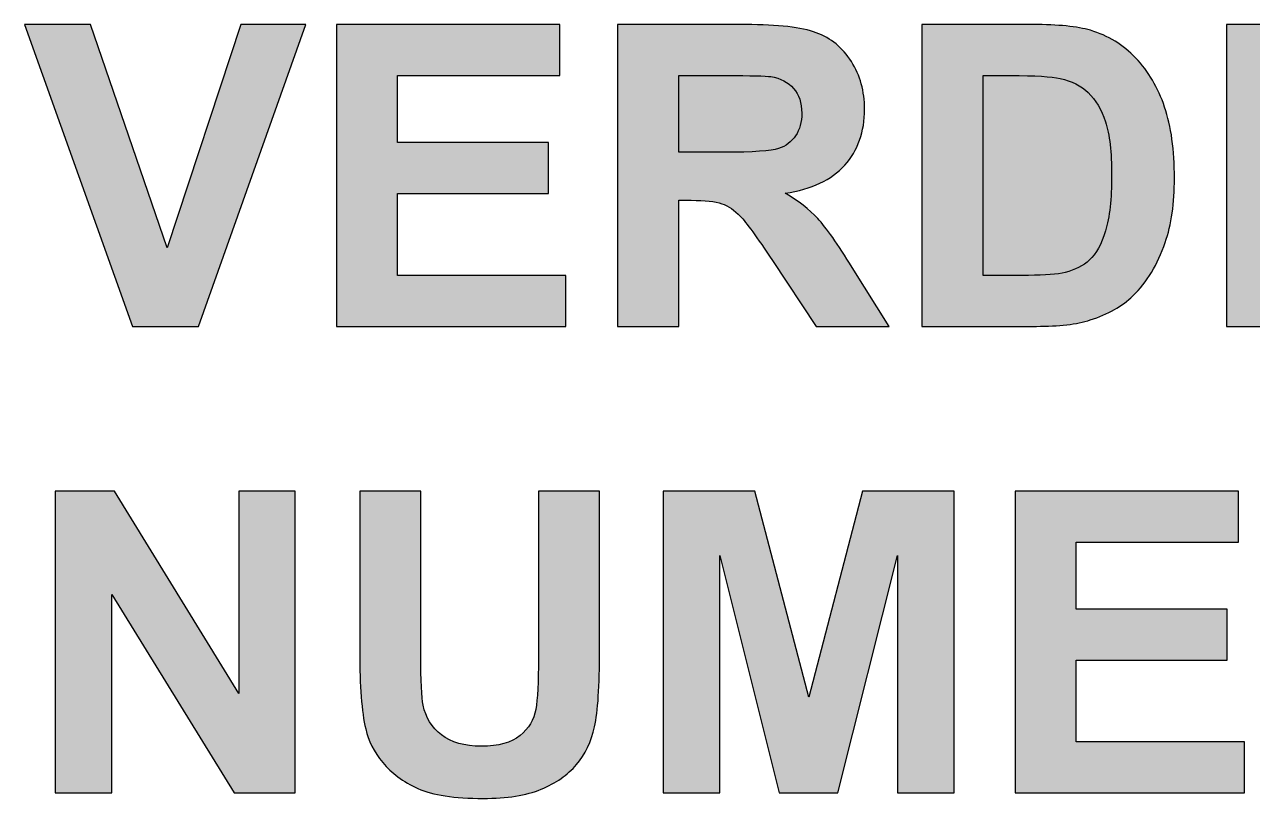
# Model space of a CAD drawing. Header units: centimetres. Extents: x -191 to 212, y -234 to 239.
# Drawn here: x -144.2 to -62, y 123.6 to 175.5 of the extents above; entities that cross this region are included whole.
import ezdxf

# ---------------------------------------------------------------- set-up
doc = ezdxf.new("R2010")
doc.units = ezdxf.units.CM
doc.header["$MEASUREMENT"] = 0
doc.layers.add('Capa 1', color=7, linetype='Continuous')

msp = doc.modelspace()

# ---------------------------------------------------------------- hatches: boundary and pattern name
at = {"layer": 'Capa 1', "true_color": 0x00a859}
h = msp.add_hatch(color=114, dxfattribs=at)
edge = h.paths.add_edge_path()
edge.add_spline(control_points=[(-136.94044, 155.2525), (-136.94044, 155.2525), (-144.17003, 175.45961), (-144.17003, 175.45961), (-144.17003, 175.45961), (-139.74855, 175.45961), (-139.74855, 175.45961), (-139.74855, 175.45961), (-134.61681, 160.50183), (-134.61681, 160.50183), (-134.61681, 160.50183), (-129.69203, 175.45961), (-129.69203, 175.45961), (-129.69203, 175.45961), (-125.34581, 175.45961), (-125.34581, 175.45961), (-125.34581, 175.45961), (-132.53307, 155.2525), (-132.53307, 155.2525), (-132.53307, 155.2525), (-136.94044, 155.2525), (-136.94044, 155.2525)], knot_values=[0, 0, 0, 0, 0.14285714, 0.14285714, 0.14285714, 0.28571429, 0.28571429, 0.28571429, 0.42857143, 0.42857143, 0.42857143, 0.57142857, 0.57142857, 0.57142857, 0.71428571, 0.71428571, 0.71428571, 0.85714286, 0.85714286, 0.85714286, 1, 1, 1, 1], degree=3, periodic=1)
h = msp.add_hatch(color=114, dxfattribs=at)
edge = h.paths.add_edge_path()
edge.add_spline(control_points=[(-123.28559, 155.2525), (-123.28559, 155.2525), (-123.28559, 175.45961), (-123.28559, 175.45961), (-123.28559, 175.45961), (-108.32781, 175.45961), (-108.32781, 175.45961), (-108.32781, 175.45961), (-108.32781, 172.04472), (-108.32781, 172.04472), (-108.32781, 172.04472), (-119.19337, 172.04472), (-119.19337, 172.04472), (-119.19337, 172.04472), (-119.19337, 167.55739), (-119.19337, 167.55739), (-119.19337, 167.55739), (-109.08981, 167.55739), (-109.08981, 167.55739), (-109.08981, 167.55739), (-109.08981, 164.1425), (-109.08981, 164.1425), (-109.08981, 164.1425), (-119.19337, 164.1425), (-119.19337, 164.1425), (-119.19337, 164.1425), (-119.19337, 158.66739), (-119.19337, 158.66739), (-119.19337, 158.66739), (-107.9327, 158.66739), (-107.9327, 158.66739), (-107.9327, 158.66739), (-107.9327, 155.2525), (-107.9327, 155.2525), (-107.9327, 155.2525), (-123.28559, 155.2525), (-123.28559, 155.2525)], knot_values=[0, 0, 0, 0, 0.08333333, 0.08333333, 0.08333333, 0.16666667, 0.16666667, 0.16666667, 0.25, 0.25, 0.25, 0.33333333, 0.33333333, 0.33333333, 0.41666667, 0.41666667, 0.41666667, 0.5, 0.5, 0.5, 0.58333333, 0.58333333, 0.58333333, 0.66666667, 0.66666667, 0.66666667, 0.75, 0.75, 0.75, 0.83333333, 0.83333333, 0.83333333, 0.91666667, 0.91666667, 0.91666667, 1, 1, 1, 1], degree=3, periodic=1)
h = msp.add_hatch(color=114, dxfattribs=at)
edge = h.paths.add_edge_path()
edge.add_spline(control_points=[(-104.46137, 155.2525), (-104.46137, 155.2525), (-104.46137, 175.45961), (-104.46137, 175.45961), (-104.46137, 175.45961), (-95.8677, 175.45961), (-95.8677, 175.45961), (-93.7087, 175.45961), (-92.13767, 175.27616), (-91.1593, 174.91398), (-90.17622, 174.55179), (-89.39541, 173.90739), (-88.80744, 172.98076), (-88.21948, 172.04942), (-87.92315, 170.99109), (-87.92315, 169.79635), (-87.92315, 168.27705), (-88.3653, 167.02587), (-89.2543, 166.03809), (-90.1433, 165.05031), (-91.46974, 164.42942), (-93.23833, 164.17072), (-92.35874, 163.65802), (-91.63437, 163.09357), (-91.06522, 162.47739), (-90.49137, 161.8612), (-89.71996, 160.76524), (-88.751, 159.1942), (-88.751, 159.1942), (-86.28626, 155.2525), (-86.28626, 155.2525), (-86.28626, 155.2525), (-91.164, 155.2525), (-91.164, 155.2525), (-91.164, 155.2525), (-94.0897, 159.66457), (-94.0897, 159.66457), (-95.13863, 161.23091), (-95.8583, 162.21868), (-96.2487, 162.62791), (-96.63441, 163.03242), (-97.04363, 163.31465), (-97.47637, 163.46517), (-97.91381, 163.61568), (-98.60055, 163.69094), (-99.54129, 163.69094), (-99.54129, 163.69094), (-100.36915, 163.69094), (-100.36915, 163.69094), (-100.36915, 163.69094), (-100.36915, 155.2525), (-100.36915, 155.2525), (-100.36915, 155.2525), (-104.46137, 155.2525), (-104.46137, 155.2525)], knot_values=[0, 0, 0, 0, 0.05555556, 0.05555556, 0.05555556, 0.11111111, 0.11111111, 0.11111111, 0.16666667, 0.16666667, 0.16666667, 0.22222222, 0.22222222, 0.22222222, 0.27777778, 0.27777778, 0.27777778, 0.33333333, 0.33333333, 0.33333333, 0.38888889, 0.38888889, 0.38888889, 0.44444444, 0.44444444, 0.44444444, 0.5, 0.5, 0.5, 0.55555556, 0.55555556, 0.55555556, 0.61111111, 0.61111111, 0.61111111, 0.66666667, 0.66666667, 0.66666667, 0.72222222, 0.72222222, 0.72222222, 0.77777778, 0.77777778, 0.77777778, 0.83333333, 0.83333333, 0.83333333, 0.88888889, 0.88888889, 0.88888889, 0.94444444, 0.94444444, 0.94444444, 1, 1, 1, 1], degree=3, periodic=1)
h = msp.add_hatch(color=114, dxfattribs=at)
edge = h.paths.add_edge_path()
edge.add_spline(control_points=[(-84.08022, 175.45961), (-84.08022, 175.45961), (-76.63896, 175.45961), (-76.63896, 175.45961), (-74.95974, 175.45961), (-73.68033, 175.33261), (-72.80074, 175.0739), (-71.62011, 174.72583), (-70.60411, 174.10494), (-69.76215, 173.21124), (-68.91548, 172.32224), (-68.27578, 171.23098), (-67.83363, 169.93746), (-67.39618, 168.64865), (-67.17511, 167.05409), (-67.17511, 165.1632), (-67.17511, 163.49809), (-67.38207, 162.06817), (-67.796, 160.86402), (-68.29929, 159.39176), (-69.01896, 158.20172), (-69.955, 157.29391), (-70.66055, 156.60246), (-71.6154, 156.06624), (-72.81485, 155.68054), (-73.71326, 155.39361), (-74.9127, 155.2525), (-76.41789, 155.2525), (-76.41789, 155.2525), (-84.08022, 155.2525), (-84.08022, 155.2525), (-84.08022, 155.2525), (-84.08022, 175.45961), (-84.08022, 175.45961)], knot_values=[0, 0, 0, 0, 0.09090909, 0.09090909, 0.09090909, 0.18181818, 0.18181818, 0.18181818, 0.27272727, 0.27272727, 0.27272727, 0.36363636, 0.36363636, 0.36363636, 0.45454545, 0.45454545, 0.45454545, 0.54545455, 0.54545455, 0.54545455, 0.63636364, 0.63636364, 0.63636364, 0.72727273, 0.72727273, 0.72727273, 0.81818182, 0.81818182, 0.81818182, 0.90909091, 0.90909091, 0.90909091, 1, 1, 1, 1], degree=3, periodic=1)
h = msp.add_hatch(color=114, dxfattribs=at)
edge = h.paths.add_edge_path()
edge.add_spline(control_points=[(-63.69907, 155.2525), (-63.69907, 155.2525), (-63.69907, 175.45961), (-63.69907, 175.45961), (-63.69907, 175.45961), (-48.74129, 175.45961), (-48.74129, 175.45961), (-48.74129, 175.45961), (-48.74129, 172.04472), (-48.74129, 172.04472), (-48.74129, 172.04472), (-59.60685, 172.04472), (-59.60685, 172.04472), (-59.60685, 172.04472), (-59.60685, 167.55739), (-59.60685, 167.55739), (-59.60685, 167.55739), (-49.50329, 167.55739), (-49.50329, 167.55739), (-49.50329, 167.55739), (-49.50329, 164.1425), (-49.50329, 164.1425), (-49.50329, 164.1425), (-59.60685, 164.1425), (-59.60685, 164.1425), (-59.60685, 164.1425), (-59.60685, 158.66739), (-59.60685, 158.66739), (-59.60685, 158.66739), (-48.34618, 158.66739), (-48.34618, 158.66739), (-48.34618, 158.66739), (-48.34618, 155.2525), (-48.34618, 155.2525), (-48.34618, 155.2525), (-63.69907, 155.2525), (-63.69907, 155.2525)], knot_values=[0, 0, 0, 0, 0.08333333, 0.08333333, 0.08333333, 0.16666667, 0.16666667, 0.16666667, 0.25, 0.25, 0.25, 0.33333333, 0.33333333, 0.33333333, 0.41666667, 0.41666667, 0.41666667, 0.5, 0.5, 0.5, 0.58333333, 0.58333333, 0.58333333, 0.66666667, 0.66666667, 0.66666667, 0.75, 0.75, 0.75, 0.83333333, 0.83333333, 0.83333333, 0.91666667, 0.91666667, 0.91666667, 1, 1, 1, 1], degree=3, periodic=1)
h = msp.add_hatch(color=114, dxfattribs=at)
edge = h.paths.add_edge_path()
edge.add_spline(control_points=[(-100.36915, 166.90828), (-100.36915, 166.90828), (-97.34937, 166.90828), (-97.34937, 166.90828), (-95.39263, 166.90828), (-94.17437, 166.99294), (-93.68518, 167.15757), (-93.2007, 167.3222), (-92.815, 167.60913), (-92.54218, 168.01365), (-92.26467, 168.41816), (-92.12826, 168.92616), (-92.12826, 169.53294), (-92.12826, 170.21498), (-92.3117, 170.76061), (-92.67389, 171.18394), (-93.03607, 171.60257), (-93.54878, 171.86598), (-94.2073, 171.97416), (-94.54126, 172.0212), (-95.53374, 172.04472), (-97.18474, 172.04472), (-97.18474, 172.04472), (-100.36915, 172.04472), (-100.36915, 172.04472), (-100.36915, 172.04472), (-100.36915, 166.90828), (-100.36915, 166.90828)], knot_values=[0, 0, 0, 0, 0.11111111, 0.11111111, 0.11111111, 0.22222222, 0.22222222, 0.22222222, 0.33333333, 0.33333333, 0.33333333, 0.44444444, 0.44444444, 0.44444444, 0.55555556, 0.55555556, 0.55555556, 0.66666667, 0.66666667, 0.66666667, 0.77777778, 0.77777778, 0.77777778, 0.88888889, 0.88888889, 0.88888889, 1, 1, 1, 1], degree=3, periodic=1)
h = msp.add_hatch(color=114, dxfattribs=at)
edge = h.paths.add_edge_path()
edge.add_spline(control_points=[(-79.988, 172.04472), (-79.988, 172.04472), (-79.988, 158.66739), (-79.988, 158.66739), (-79.988, 158.66739), (-76.95411, 158.66739), (-76.95411, 158.66739), (-75.82052, 158.66739), (-75.00207, 158.73324), (-74.49877, 158.86024), (-73.83555, 159.02487), (-73.28992, 159.30709), (-72.85718, 159.7022), (-72.41974, 160.09731), (-72.06696, 160.74643), (-71.79415, 161.64954), (-71.51663, 162.55265), (-71.38022, 163.78972), (-71.38022, 165.35135), (-71.38022, 166.91298), (-71.51663, 168.10772), (-71.79415, 168.94498), (-72.06696, 169.78224), (-72.45266, 170.43135), (-72.94655, 170.90172), (-73.44044, 171.36739), (-74.06603, 171.68724), (-74.82803, 171.85187), (-75.39248, 171.97887), (-76.50726, 172.04472), (-78.16296, 172.04472), (-78.16296, 172.04472), (-79.988, 172.04472), (-79.988, 172.04472)], knot_values=[0, 0, 0, 0, 0.09090909, 0.09090909, 0.09090909, 0.18181818, 0.18181818, 0.18181818, 0.27272727, 0.27272727, 0.27272727, 0.36363636, 0.36363636, 0.36363636, 0.45454545, 0.45454545, 0.45454545, 0.54545455, 0.54545455, 0.54545455, 0.63636364, 0.63636364, 0.63636364, 0.72727273, 0.72727273, 0.72727273, 0.81818182, 0.81818182, 0.81818182, 0.90909091, 0.90909091, 0.90909091, 1, 1, 1, 1], degree=3, periodic=1)
h = msp.add_hatch(color=114, dxfattribs=at)
edge = h.paths.add_edge_path()
edge.add_spline(control_points=[(-142.10981, 124.00992), (-142.10981, 124.00992), (-142.10981, 144.21703), (-142.10981, 144.21703), (-142.10981, 144.21703), (-138.14929, 144.21703), (-138.14929, 144.21703), (-138.14929, 144.21703), (-129.83314, 130.67507), (-129.83314, 130.67507), (-129.83314, 130.67507), (-129.83314, 144.21703), (-129.83314, 144.21703), (-129.83314, 144.21703), (-126.05137, 144.21703), (-126.05137, 144.21703), (-126.05137, 144.21703), (-126.05137, 124.00992), (-126.05137, 124.00992), (-126.05137, 124.00992), (-130.13888, 124.00992), (-130.13888, 124.00992), (-130.13888, 124.00992), (-138.32803, 137.29318), (-138.32803, 137.29318), (-138.32803, 137.29318), (-138.32803, 124.00992), (-138.32803, 124.00992), (-138.32803, 124.00992), (-142.10981, 124.00992), (-142.10981, 124.00992)], knot_values=[0, 0, 0, 0, 0.1, 0.1, 0.1, 0.2, 0.2, 0.2, 0.3, 0.3, 0.3, 0.4, 0.4, 0.4, 0.5, 0.5, 0.5, 0.6, 0.6, 0.6, 0.7, 0.7, 0.7, 0.8, 0.8, 0.8, 0.9, 0.9, 0.9, 1, 1, 1, 1], degree=3, periodic=1)
h = msp.add_hatch(color=114, dxfattribs=at)
edge = h.paths.add_edge_path()
edge.add_spline(control_points=[(-121.72866, 144.21703), (-121.72866, 144.21703), (-117.63644, 144.21703), (-117.63644, 144.21703), (-117.63644, 144.21703), (-117.63644, 133.26681), (-117.63644, 133.26681), (-117.63644, 131.52644), (-117.5847, 130.40225), (-117.48592, 129.88955), (-117.31188, 129.0617), (-116.90266, 128.39377), (-116.25355, 127.89518), (-115.59973, 127.39188), (-114.71073, 127.14259), (-113.58184, 127.14259), (-112.43884, 127.14259), (-111.57336, 127.37777), (-110.9901, 127.85285), (-110.40684, 128.32792), (-110.05877, 128.90647), (-109.94118, 129.59792), (-109.82359, 130.28936), (-109.76244, 131.43236), (-109.76244, 133.03162), (-109.76244, 133.03162), (-109.76244, 144.21703), (-109.76244, 144.21703), (-109.76244, 144.21703), (-105.67022, 144.21703), (-105.67022, 144.21703), (-105.67022, 144.21703), (-105.67022, 133.59136), (-105.67022, 133.59136), (-105.67022, 131.16425), (-105.7784, 129.4474), (-105.99947, 128.44551), (-106.22055, 127.44362), (-106.62507, 126.59696), (-107.21773, 125.90551), (-107.8057, 125.21407), (-108.59592, 124.66844), (-109.5837, 124.25922), (-110.57618, 123.84999), (-111.86499, 123.64303), (-113.45955, 123.64303), (-115.38336, 123.64303), (-116.84151, 123.86411), (-117.83399, 124.31096), (-118.82647, 124.75781), (-119.61199, 125.33636), (-120.19055, 126.05133), (-120.7691, 126.76629), (-121.1454, 127.50948), (-121.32884, 128.29499), (-121.59695, 129.4521), (-121.72866, 131.16425), (-121.72866, 133.42673), (-121.72866, 133.42673), (-121.72866, 144.21703), (-121.72866, 144.21703)], knot_values=[0, 0, 0, 0, 0.05, 0.05, 0.05, 0.1, 0.1, 0.1, 0.15, 0.15, 0.15, 0.2, 0.2, 0.2, 0.25, 0.25, 0.25, 0.3, 0.3, 0.3, 0.35, 0.35, 0.35, 0.4, 0.4, 0.4, 0.45, 0.45, 0.45, 0.5, 0.5, 0.5, 0.55, 0.55, 0.55, 0.6, 0.6, 0.6, 0.65, 0.65, 0.65, 0.7, 0.7, 0.7, 0.75, 0.75, 0.75, 0.8, 0.8, 0.8, 0.85, 0.85, 0.85, 0.9, 0.9, 0.9, 0.95, 0.95, 0.95, 1, 1, 1, 1], degree=3, periodic=1)
h = msp.add_hatch(color=114, dxfattribs=at)
edge = h.paths.add_edge_path()
edge.add_spline(control_points=[(-101.40395, 124.00992), (-101.40395, 124.00992), (-101.40395, 144.21703), (-101.40395, 144.21703), (-101.40395, 144.21703), (-95.27503, 144.21703), (-95.27503, 144.21703), (-95.27503, 144.21703), (-91.65318, 130.43518), (-91.65318, 130.43518), (-91.65318, 130.43518), (-88.07366, 144.21703), (-88.07366, 144.21703), (-88.07366, 144.21703), (-81.93062, 144.21703), (-81.93062, 144.21703), (-81.93062, 144.21703), (-81.93062, 124.00992), (-81.93062, 124.00992), (-81.93062, 124.00992), (-85.7124, 124.00992), (-85.7124, 124.00992), (-85.7124, 124.00992), (-85.72651, 139.91784), (-85.72651, 139.91784), (-85.72651, 139.91784), (-89.71055, 124.00992), (-89.71055, 124.00992), (-89.71055, 124.00992), (-93.64284, 124.00992), (-93.64284, 124.00992), (-93.64284, 124.00992), (-97.60806, 139.91784), (-97.60806, 139.91784), (-97.60806, 139.91784), (-97.62218, 124.00992), (-97.62218, 124.00992), (-97.62218, 124.00992), (-101.40395, 124.00992), (-101.40395, 124.00992)], knot_values=[0, 0, 0, 0, 0.07692308, 0.07692308, 0.07692308, 0.15384615, 0.15384615, 0.15384615, 0.23076923, 0.23076923, 0.23076923, 0.30769231, 0.30769231, 0.30769231, 0.38461538, 0.38461538, 0.38461538, 0.46153846, 0.46153846, 0.46153846, 0.53846154, 0.53846154, 0.53846154, 0.61538462, 0.61538462, 0.61538462, 0.69230769, 0.69230769, 0.69230769, 0.76923077, 0.76923077, 0.76923077, 0.84615385, 0.84615385, 0.84615385, 0.92307692, 0.92307692, 0.92307692, 1, 1, 1, 1], degree=3, periodic=1)
h = msp.add_hatch(color=114, dxfattribs=at)
edge = h.paths.add_edge_path()
edge.add_spline(control_points=[(-77.8384, 124.00992), (-77.8384, 124.00992), (-77.8384, 144.21703), (-77.8384, 144.21703), (-77.8384, 144.21703), (-62.88062, 144.21703), (-62.88062, 144.21703), (-62.88062, 144.21703), (-62.88062, 140.80214), (-62.88062, 140.80214), (-62.88062, 140.80214), (-73.74618, 140.80214), (-73.74618, 140.80214), (-73.74618, 140.80214), (-73.74618, 136.31481), (-73.74618, 136.31481), (-73.74618, 136.31481), (-63.64262, 136.31481), (-63.64262, 136.31481), (-63.64262, 136.31481), (-63.64262, 132.89992), (-63.64262, 132.89992), (-63.64262, 132.89992), (-73.74618, 132.89992), (-73.74618, 132.89992), (-73.74618, 132.89992), (-73.74618, 127.42481), (-73.74618, 127.42481), (-73.74618, 127.42481), (-62.48551, 127.42481), (-62.48551, 127.42481), (-62.48551, 127.42481), (-62.48551, 124.00992), (-62.48551, 124.00992), (-62.48551, 124.00992), (-77.8384, 124.00992), (-77.8384, 124.00992)], knot_values=[0, 0, 0, 0, 0.08333333, 0.08333333, 0.08333333, 0.16666667, 0.16666667, 0.16666667, 0.25, 0.25, 0.25, 0.33333333, 0.33333333, 0.33333333, 0.41666667, 0.41666667, 0.41666667, 0.5, 0.5, 0.5, 0.58333333, 0.58333333, 0.58333333, 0.66666667, 0.66666667, 0.66666667, 0.75, 0.75, 0.75, 0.83333333, 0.83333333, 0.83333333, 0.91666667, 0.91666667, 0.91666667, 1, 1, 1, 1], degree=3, periodic=1)

# ---------------------------------------------------------------- linework, layer by layer
at = {"layer": 'Capa 1', "color": 114}
for points, knots in [([(-136.94044, 155.2525), (-136.94044, 155.2525), (-144.17003, 175.45961), (-144.17003, 175.45961), (-144.17003, 175.45961), (-139.74855, 175.45961), (-139.74855, 175.45961), (-139.74855, 175.45961), (-134.61681, 160.50183), (-134.61681, 160.50183), (-134.61681, 160.50183), (-129.69203, 175.45961), (-129.69203, 175.45961), (-129.69203, 175.45961), (-125.34581, 175.45961), (-125.34581, 175.45961), (-125.34581, 175.45961), (-132.53307, 155.2525), (-132.53307, 155.2525), (-132.53307, 155.2525), (-136.94044, 155.2525), (-136.94044, 155.2525)], [0, 0, 0, 0, 0.14285714, 0.14285714, 0.14285714, 0.28571429, 0.28571429, 0.28571429, 0.42857143, 0.42857143, 0.42857143, 0.57142857, 0.57142857, 0.57142857, 0.71428571, 0.71428571, 0.71428571, 0.85714286, 0.85714286, 0.85714286, 1, 1, 1, 1]), ([(-123.28559, 155.2525), (-123.28559, 155.2525), (-123.28559, 175.45961), (-123.28559, 175.45961), (-123.28559, 175.45961), (-108.32781, 175.45961), (-108.32781, 175.45961), (-108.32781, 175.45961), (-108.32781, 172.04472), (-108.32781, 172.04472), (-108.32781, 172.04472), (-119.19337, 172.04472), (-119.19337, 172.04472), (-119.19337, 172.04472), (-119.19337, 167.55739), (-119.19337, 167.55739), (-119.19337, 167.55739), (-109.08981, 167.55739), (-109.08981, 167.55739), (-109.08981, 167.55739), (-109.08981, 164.1425), (-109.08981, 164.1425), (-109.08981, 164.1425), (-119.19337, 164.1425), (-119.19337, 164.1425), (-119.19337, 164.1425), (-119.19337, 158.66739), (-119.19337, 158.66739), (-119.19337, 158.66739), (-107.9327, 158.66739), (-107.9327, 158.66739), (-107.9327, 158.66739), (-107.9327, 155.2525), (-107.9327, 155.2525), (-107.9327, 155.2525), (-123.28559, 155.2525), (-123.28559, 155.2525)], [0, 0, 0, 0, 0.08333333, 0.08333333, 0.08333333, 0.16666667, 0.16666667, 0.16666667, 0.25, 0.25, 0.25, 0.33333333, 0.33333333, 0.33333333, 0.41666667, 0.41666667, 0.41666667, 0.5, 0.5, 0.5, 0.58333333, 0.58333333, 0.58333333, 0.66666667, 0.66666667, 0.66666667, 0.75, 0.75, 0.75, 0.83333333, 0.83333333, 0.83333333, 0.91666667, 0.91666667, 0.91666667, 1, 1, 1, 1]), ([(-104.46137, 155.2525), (-104.46137, 155.2525), (-104.46137, 175.45961), (-104.46137, 175.45961), (-104.46137, 175.45961), (-95.8677, 175.45961), (-95.8677, 175.45961), (-93.7087, 175.45961), (-92.13767, 175.27616), (-91.1593, 174.91398), (-90.17622, 174.55179), (-89.39541, 173.90739), (-88.80744, 172.98076), (-88.21948, 172.04942), (-87.92315, 170.99109), (-87.92315, 169.79635), (-87.92315, 168.27705), (-88.3653, 167.02587), (-89.2543, 166.03809), (-90.1433, 165.05031), (-91.46974, 164.42942), (-93.23833, 164.17072), (-92.35874, 163.65802), (-91.63437, 163.09357), (-91.06522, 162.47739), (-90.49137, 161.8612), (-89.71996, 160.76524), (-88.751, 159.1942), (-88.751, 159.1942), (-86.28626, 155.2525), (-86.28626, 155.2525), (-86.28626, 155.2525), (-91.164, 155.2525), (-91.164, 155.2525), (-91.164, 155.2525), (-94.0897, 159.66457), (-94.0897, 159.66457), (-95.13863, 161.23091), (-95.8583, 162.21868), (-96.2487, 162.62791), (-96.63441, 163.03242), (-97.04363, 163.31465), (-97.47637, 163.46517), (-97.91381, 163.61568), (-98.60055, 163.69094), (-99.54129, 163.69094), (-99.54129, 163.69094), (-100.36915, 163.69094), (-100.36915, 163.69094), (-100.36915, 163.69094), (-100.36915, 155.2525), (-100.36915, 155.2525), (-100.36915, 155.2525), (-104.46137, 155.2525), (-104.46137, 155.2525)], [0, 0, 0, 0, 0.05555556, 0.05555556, 0.05555556, 0.11111111, 0.11111111, 0.11111111, 0.16666667, 0.16666667, 0.16666667, 0.22222222, 0.22222222, 0.22222222, 0.27777778, 0.27777778, 0.27777778, 0.33333333, 0.33333333, 0.33333333, 0.38888889, 0.38888889, 0.38888889, 0.44444444, 0.44444444, 0.44444444, 0.5, 0.5, 0.5, 0.55555556, 0.55555556, 0.55555556, 0.61111111, 0.61111111, 0.61111111, 0.66666667, 0.66666667, 0.66666667, 0.72222222, 0.72222222, 0.72222222, 0.77777778, 0.77777778, 0.77777778, 0.83333333, 0.83333333, 0.83333333, 0.88888889, 0.88888889, 0.88888889, 0.94444444, 0.94444444, 0.94444444, 1, 1, 1, 1]), ([(-84.08022, 175.45961), (-84.08022, 175.45961), (-76.63896, 175.45961), (-76.63896, 175.45961), (-74.95974, 175.45961), (-73.68033, 175.33261), (-72.80074, 175.0739), (-71.62011, 174.72583), (-70.60411, 174.10494), (-69.76215, 173.21124), (-68.91548, 172.32224), (-68.27578, 171.23098), (-67.83363, 169.93746), (-67.39618, 168.64865), (-67.17511, 167.05409), (-67.17511, 165.1632), (-67.17511, 163.49809), (-67.38207, 162.06817), (-67.796, 160.86402), (-68.29929, 159.39176), (-69.01896, 158.20172), (-69.955, 157.29391), (-70.66055, 156.60246), (-71.6154, 156.06624), (-72.81485, 155.68054), (-73.71326, 155.39361), (-74.9127, 155.2525), (-76.41789, 155.2525), (-76.41789, 155.2525), (-84.08022, 155.2525), (-84.08022, 155.2525), (-84.08022, 155.2525), (-84.08022, 175.45961), (-84.08022, 175.45961)], [0, 0, 0, 0, 0.09090909, 0.09090909, 0.09090909, 0.18181818, 0.18181818, 0.18181818, 0.27272727, 0.27272727, 0.27272727, 0.36363636, 0.36363636, 0.36363636, 0.45454545, 0.45454545, 0.45454545, 0.54545455, 0.54545455, 0.54545455, 0.63636364, 0.63636364, 0.63636364, 0.72727273, 0.72727273, 0.72727273, 0.81818182, 0.81818182, 0.81818182, 0.90909091, 0.90909091, 0.90909091, 1, 1, 1, 1]), ([(-63.69907, 155.2525), (-63.69907, 155.2525), (-63.69907, 175.45961), (-63.69907, 175.45961), (-63.69907, 175.45961), (-48.74129, 175.45961), (-48.74129, 175.45961), (-48.74129, 175.45961), (-48.74129, 172.04472), (-48.74129, 172.04472), (-48.74129, 172.04472), (-59.60685, 172.04472), (-59.60685, 172.04472), (-59.60685, 172.04472), (-59.60685, 167.55739), (-59.60685, 167.55739), (-59.60685, 167.55739), (-49.50329, 167.55739), (-49.50329, 167.55739), (-49.50329, 167.55739), (-49.50329, 164.1425), (-49.50329, 164.1425), (-49.50329, 164.1425), (-59.60685, 164.1425), (-59.60685, 164.1425), (-59.60685, 164.1425), (-59.60685, 158.66739), (-59.60685, 158.66739), (-59.60685, 158.66739), (-48.34618, 158.66739), (-48.34618, 158.66739), (-48.34618, 158.66739), (-48.34618, 155.2525), (-48.34618, 155.2525), (-48.34618, 155.2525), (-63.69907, 155.2525), (-63.69907, 155.2525)], [0, 0, 0, 0, 0.08333333, 0.08333333, 0.08333333, 0.16666667, 0.16666667, 0.16666667, 0.25, 0.25, 0.25, 0.33333333, 0.33333333, 0.33333333, 0.41666667, 0.41666667, 0.41666667, 0.5, 0.5, 0.5, 0.58333333, 0.58333333, 0.58333333, 0.66666667, 0.66666667, 0.66666667, 0.75, 0.75, 0.75, 0.83333333, 0.83333333, 0.83333333, 0.91666667, 0.91666667, 0.91666667, 1, 1, 1, 1]), ([(-100.36915, 166.90828), (-100.36915, 166.90828), (-97.34937, 166.90828), (-97.34937, 166.90828), (-95.39263, 166.90828), (-94.17437, 166.99294), (-93.68518, 167.15757), (-93.2007, 167.3222), (-92.815, 167.60913), (-92.54218, 168.01365), (-92.26467, 168.41816), (-92.12826, 168.92616), (-92.12826, 169.53294), (-92.12826, 170.21498), (-92.3117, 170.76061), (-92.67389, 171.18394), (-93.03607, 171.60257), (-93.54878, 171.86598), (-94.2073, 171.97416), (-94.54126, 172.0212), (-95.53374, 172.04472), (-97.18474, 172.04472), (-97.18474, 172.04472), (-100.36915, 172.04472), (-100.36915, 172.04472), (-100.36915, 172.04472), (-100.36915, 166.90828), (-100.36915, 166.90828)], [0, 0, 0, 0, 0.11111111, 0.11111111, 0.11111111, 0.22222222, 0.22222222, 0.22222222, 0.33333333, 0.33333333, 0.33333333, 0.44444444, 0.44444444, 0.44444444, 0.55555556, 0.55555556, 0.55555556, 0.66666667, 0.66666667, 0.66666667, 0.77777778, 0.77777778, 0.77777778, 0.88888889, 0.88888889, 0.88888889, 1, 1, 1, 1]), ([(-79.988, 172.04472), (-79.988, 172.04472), (-79.988, 158.66739), (-79.988, 158.66739), (-79.988, 158.66739), (-76.95411, 158.66739), (-76.95411, 158.66739), (-75.82052, 158.66739), (-75.00207, 158.73324), (-74.49877, 158.86024), (-73.83555, 159.02487), (-73.28992, 159.30709), (-72.85718, 159.7022), (-72.41974, 160.09731), (-72.06696, 160.74643), (-71.79415, 161.64954), (-71.51663, 162.55265), (-71.38022, 163.78972), (-71.38022, 165.35135), (-71.38022, 166.91298), (-71.51663, 168.10772), (-71.79415, 168.94498), (-72.06696, 169.78224), (-72.45266, 170.43135), (-72.94655, 170.90172), (-73.44044, 171.36739), (-74.06603, 171.68724), (-74.82803, 171.85187), (-75.39248, 171.97887), (-76.50726, 172.04472), (-78.16296, 172.04472), (-78.16296, 172.04472), (-79.988, 172.04472), (-79.988, 172.04472)], [0, 0, 0, 0, 0.09090909, 0.09090909, 0.09090909, 0.18181818, 0.18181818, 0.18181818, 0.27272727, 0.27272727, 0.27272727, 0.36363636, 0.36363636, 0.36363636, 0.45454545, 0.45454545, 0.45454545, 0.54545455, 0.54545455, 0.54545455, 0.63636364, 0.63636364, 0.63636364, 0.72727273, 0.72727273, 0.72727273, 0.81818182, 0.81818182, 0.81818182, 0.90909091, 0.90909091, 0.90909091, 1, 1, 1, 1]), ([(-142.10981, 124.00992), (-142.10981, 124.00992), (-142.10981, 144.21703), (-142.10981, 144.21703), (-142.10981, 144.21703), (-138.14929, 144.21703), (-138.14929, 144.21703), (-138.14929, 144.21703), (-129.83314, 130.67507), (-129.83314, 130.67507), (-129.83314, 130.67507), (-129.83314, 144.21703), (-129.83314, 144.21703), (-129.83314, 144.21703), (-126.05137, 144.21703), (-126.05137, 144.21703), (-126.05137, 144.21703), (-126.05137, 124.00992), (-126.05137, 124.00992), (-126.05137, 124.00992), (-130.13888, 124.00992), (-130.13888, 124.00992), (-130.13888, 124.00992), (-138.32803, 137.29318), (-138.32803, 137.29318), (-138.32803, 137.29318), (-138.32803, 124.00992), (-138.32803, 124.00992), (-138.32803, 124.00992), (-142.10981, 124.00992), (-142.10981, 124.00992)], [0, 0, 0, 0, 0.1, 0.1, 0.1, 0.2, 0.2, 0.2, 0.3, 0.3, 0.3, 0.4, 0.4, 0.4, 0.5, 0.5, 0.5, 0.6, 0.6, 0.6, 0.7, 0.7, 0.7, 0.8, 0.8, 0.8, 0.9, 0.9, 0.9, 1, 1, 1, 1]), ([(-121.72866, 144.21703), (-121.72866, 144.21703), (-117.63644, 144.21703), (-117.63644, 144.21703), (-117.63644, 144.21703), (-117.63644, 133.26681), (-117.63644, 133.26681), (-117.63644, 131.52644), (-117.5847, 130.40225), (-117.48592, 129.88955), (-117.31188, 129.0617), (-116.90266, 128.39377), (-116.25355, 127.89518), (-115.59973, 127.39188), (-114.71073, 127.14259), (-113.58184, 127.14259), (-112.43884, 127.14259), (-111.57336, 127.37777), (-110.9901, 127.85285), (-110.40684, 128.32792), (-110.05877, 128.90647), (-109.94118, 129.59792), (-109.82359, 130.28936), (-109.76244, 131.43236), (-109.76244, 133.03162), (-109.76244, 133.03162), (-109.76244, 144.21703), (-109.76244, 144.21703), (-109.76244, 144.21703), (-105.67022, 144.21703), (-105.67022, 144.21703), (-105.67022, 144.21703), (-105.67022, 133.59136), (-105.67022, 133.59136), (-105.67022, 131.16425), (-105.7784, 129.4474), (-105.99947, 128.44551), (-106.22055, 127.44362), (-106.62507, 126.59696), (-107.21773, 125.90551), (-107.8057, 125.21407), (-108.59592, 124.66844), (-109.5837, 124.25922), (-110.57618, 123.84999), (-111.86499, 123.64303), (-113.45955, 123.64303), (-115.38336, 123.64303), (-116.84151, 123.86411), (-117.83399, 124.31096), (-118.82647, 124.75781), (-119.61199, 125.33636), (-120.19055, 126.05133), (-120.7691, 126.76629), (-121.1454, 127.50948), (-121.32884, 128.29499), (-121.59695, 129.4521), (-121.72866, 131.16425), (-121.72866, 133.42673), (-121.72866, 133.42673), (-121.72866, 144.21703), (-121.72866, 144.21703)], [0, 0, 0, 0, 0.05, 0.05, 0.05, 0.1, 0.1, 0.1, 0.15, 0.15, 0.15, 0.2, 0.2, 0.2, 0.25, 0.25, 0.25, 0.3, 0.3, 0.3, 0.35, 0.35, 0.35, 0.4, 0.4, 0.4, 0.45, 0.45, 0.45, 0.5, 0.5, 0.5, 0.55, 0.55, 0.55, 0.6, 0.6, 0.6, 0.65, 0.65, 0.65, 0.7, 0.7, 0.7, 0.75, 0.75, 0.75, 0.8, 0.8, 0.8, 0.85, 0.85, 0.85, 0.9, 0.9, 0.9, 0.95, 0.95, 0.95, 1, 1, 1, 1]), ([(-101.40395, 124.00992), (-101.40395, 124.00992), (-101.40395, 144.21703), (-101.40395, 144.21703), (-101.40395, 144.21703), (-95.27503, 144.21703), (-95.27503, 144.21703), (-95.27503, 144.21703), (-91.65318, 130.43518), (-91.65318, 130.43518), (-91.65318, 130.43518), (-88.07366, 144.21703), (-88.07366, 144.21703), (-88.07366, 144.21703), (-81.93062, 144.21703), (-81.93062, 144.21703), (-81.93062, 144.21703), (-81.93062, 124.00992), (-81.93062, 124.00992), (-81.93062, 124.00992), (-85.7124, 124.00992), (-85.7124, 124.00992), (-85.7124, 124.00992), (-85.72651, 139.91784), (-85.72651, 139.91784), (-85.72651, 139.91784), (-89.71055, 124.00992), (-89.71055, 124.00992), (-89.71055, 124.00992), (-93.64284, 124.00992), (-93.64284, 124.00992), (-93.64284, 124.00992), (-97.60806, 139.91784), (-97.60806, 139.91784), (-97.60806, 139.91784), (-97.62218, 124.00992), (-97.62218, 124.00992), (-97.62218, 124.00992), (-101.40395, 124.00992), (-101.40395, 124.00992)], [0, 0, 0, 0, 0.07692308, 0.07692308, 0.07692308, 0.15384615, 0.15384615, 0.15384615, 0.23076923, 0.23076923, 0.23076923, 0.30769231, 0.30769231, 0.30769231, 0.38461538, 0.38461538, 0.38461538, 0.46153846, 0.46153846, 0.46153846, 0.53846154, 0.53846154, 0.53846154, 0.61538462, 0.61538462, 0.61538462, 0.69230769, 0.69230769, 0.69230769, 0.76923077, 0.76923077, 0.76923077, 0.84615385, 0.84615385, 0.84615385, 0.92307692, 0.92307692, 0.92307692, 1, 1, 1, 1]), ([(-77.8384, 124.00992), (-77.8384, 124.00992), (-77.8384, 144.21703), (-77.8384, 144.21703), (-77.8384, 144.21703), (-62.88062, 144.21703), (-62.88062, 144.21703), (-62.88062, 144.21703), (-62.88062, 140.80214), (-62.88062, 140.80214), (-62.88062, 140.80214), (-73.74618, 140.80214), (-73.74618, 140.80214), (-73.74618, 140.80214), (-73.74618, 136.31481), (-73.74618, 136.31481), (-73.74618, 136.31481), (-63.64262, 136.31481), (-63.64262, 136.31481), (-63.64262, 136.31481), (-63.64262, 132.89992), (-63.64262, 132.89992), (-63.64262, 132.89992), (-73.74618, 132.89992), (-73.74618, 132.89992), (-73.74618, 132.89992), (-73.74618, 127.42481), (-73.74618, 127.42481), (-73.74618, 127.42481), (-62.48551, 127.42481), (-62.48551, 127.42481), (-62.48551, 127.42481), (-62.48551, 124.00992), (-62.48551, 124.00992), (-62.48551, 124.00992), (-77.8384, 124.00992), (-77.8384, 124.00992)], [0, 0, 0, 0, 0.08333333, 0.08333333, 0.08333333, 0.16666667, 0.16666667, 0.16666667, 0.25, 0.25, 0.25, 0.33333333, 0.33333333, 0.33333333, 0.41666667, 0.41666667, 0.41666667, 0.5, 0.5, 0.5, 0.58333333, 0.58333333, 0.58333333, 0.66666667, 0.66666667, 0.66666667, 0.75, 0.75, 0.75, 0.83333333, 0.83333333, 0.83333333, 0.91666667, 0.91666667, 0.91666667, 1, 1, 1, 1])]:
    msp.add_open_spline(points, degree=3, knots=knots, dxfattribs=at)

doc.saveas('drawing.dxf')
